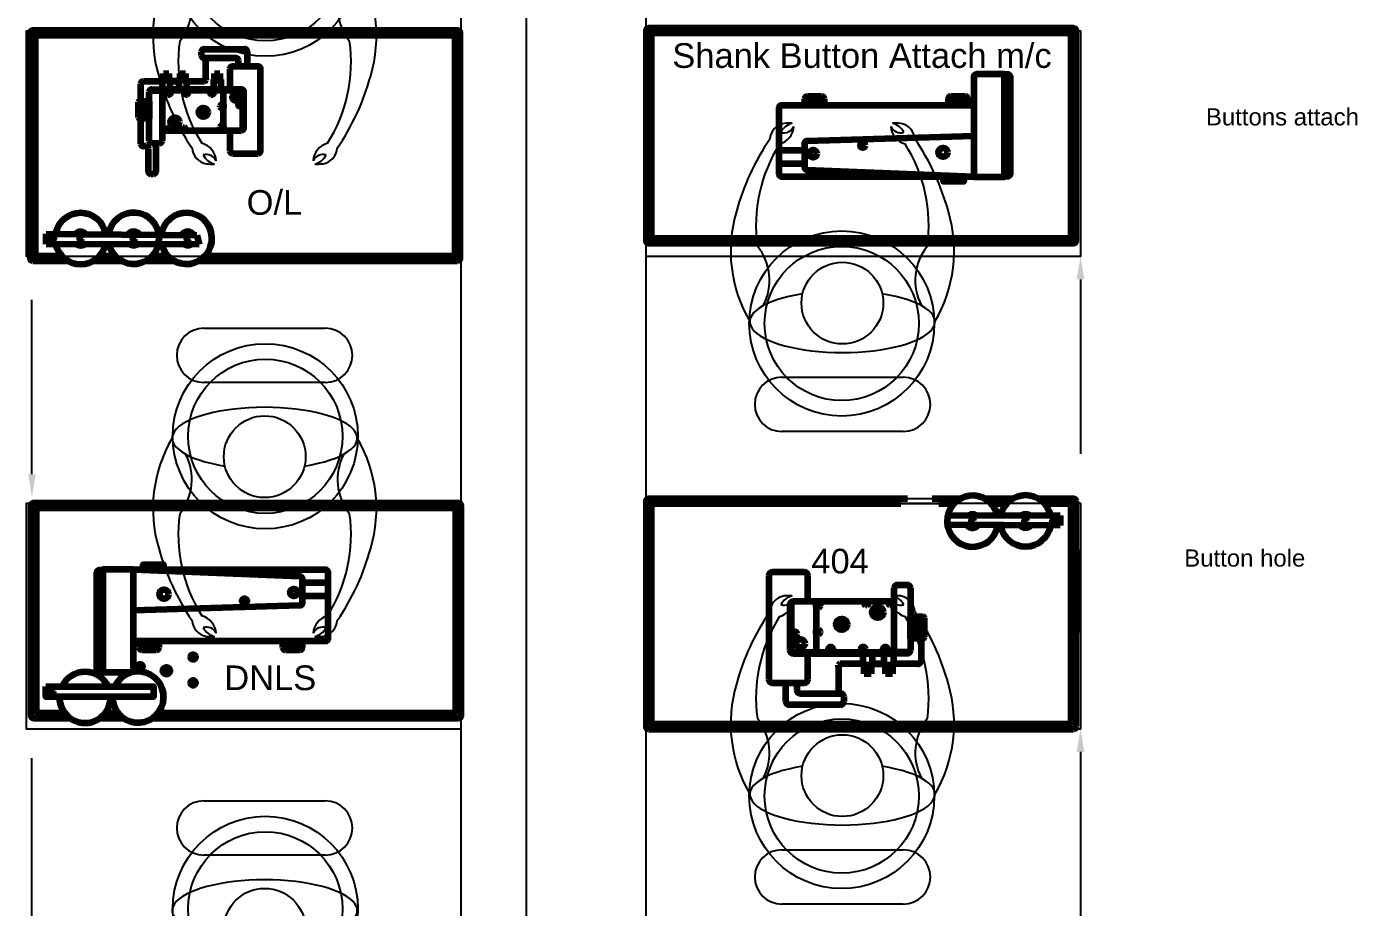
# Model space of a CAD drawing. Header units: feet. Extents: x 200 to 992, y 45 to 257.
# Drawn here: x 416.28 to 427.06, y 196.03 to 203.17 of the extents above; entities that cross this region are included whole.
import ezdxf

# ---------------------------------------------------------------- set-up
doc = ezdxf.new("R2010")
doc.units = ezdxf.units.FT
doc.header["$MEASUREMENT"] = 0
for name, color, linetype in [('404', 207, 'Continuous'), ('assembly operations', 80, 'Continuous'), ('dimension', 100, 'Continuous'), ('machines', 21, 'Continuous'), ('ol mc', 190, 'Continuous'), ('shank', 77, 'Continuous')]:
    doc.layers.add(name, color=color, linetype=linetype)
doc.styles.get("Standard").update_dxf_attribs({"font": 'arial.ttf'})

# ---------------------------------------------------------------- blocks, each defined once
blk = doc.blocks.new('snls block')
at = {"layer": 'machines', "linetype": 'ByBlock', "lineweight": 100}
for p, q in [((54.586, 84.152), (54.586, 84.133)), ((54.586, 84.152), (54.605, 84.152)), ((54.607, 84.133), (54.605, 84.152)), ((54.888, 84.077), (54.681, 84.077)), ((54.889, 83.97), (54.681, 83.97)), ((53.361, 83.553), (53.361, 83.605)), ((53.361, 83.605), (53.517, 83.605)), ((53.378, 83.57), (53.378, 83.605)), ((53.501, 83.605), (53.501, 83.57)), ((53.517, 83.605), (53.517, 83.553)), ((54.524, 83.553), (54.524, 83.605)), ((54.524, 83.605), (54.681, 83.605)), ((54.541, 83.57), (54.541, 83.605)), ((54.664, 83.605), (54.664, 83.57)), ((54.681, 83.605), (54.681, 83.553)), ((53.497, 83.533), (53.382, 83.533)), ((53.48, 83.549), (53.398, 83.549)), ((54.66, 83.533), (54.545, 83.533)), ((54.643, 83.549), (54.562, 83.549))]:
    blk.add_line(p, q, dxfattribs=at)
for points in [[(53.469, 82.981), (55.947, 82.981, 0.414214), (55.968, 83.002), (55.968, 84.703, 0.414214), (55.947, 84.724), (52.502, 84.724, 0.414214), (52.482, 84.703), (52.482, 83.002, 0.414214), (52.502, 82.981), (52.798, 82.981)], [(53.513, 83.023), (55.905, 83.023, 0.414214), (55.926, 83.043), (55.926, 84.662, 0.414214), (55.905, 84.683), (52.544, 84.683, 0.414214), (52.523, 84.662), (52.523, 83.043, 0.414214), (52.544, 83.023), (52.755, 83.023)]]:
    blk.add_lwpolyline(points, format="xyb", dxfattribs=at)
for points in [[(53.063, 83.355), (53.037, 83.355, -0.414214), (53.016, 83.375), (53.016, 84.161, -0.414214), (53.037, 84.182), (53.063, 84.182)], [(53.312, 84.185), (53.063, 84.185), (53.063, 83.355), (53.291, 83.355, 0.414214), (53.312, 83.375)], [(53.312, 84.185), (54.661, 84.131, -0.402601), (54.681, 84.11), (54.681, 83.914, -0.405445), (54.661, 83.893), (53.312, 83.853)], [(53.312, 84.185), (54.868, 84.185, -0.414214), (54.889, 84.164), (54.889, 83.624, -0.414214), (54.868, 83.604), (53.312, 83.604)]]:
    blk.add_lwpolyline(points, format="xyb", close=True, dxfattribs=at)
for points in [[(53.557, 84.185), (53.392, 84.185), (53.392, 84.225), (53.557, 84.225)], [(53.505, 84.185), (53.404, 84.185), (53.404, 84.222), (53.505, 84.222)], [(52.603, 83.237), (53.474, 83.237), (53.474, 83.154), (52.603, 83.154)], [(52.603, 83.237), (53.474, 83.237), (53.474, 83.154), (52.603, 83.154)]]:
    blk.add_lwpolyline(points, close=True, dxfattribs=at)
for points in [[(53.042, 82.981), (53.23, 82.981)], [(53.085, 83.023), (53.186, 83.023)]]:
    blk.add_lwpolyline(points, dxfattribs=at)
for centre, radius in [((53.56, 83.986), 0.0369), ((54.613, 83.999), 0.0303), ((54.212, 83.931), 0.0196), ((53.796, 83.476), 0.0206), ((53.366, 83.399), 0.0206), ((53.58, 83.365), 0.0285), ((53.796, 83.267), 0.0206), ((52.644, 83.202), 0.0219), ((52.644, 83.202), 0.0219)]:
    blk.add_circle(centre, radius, dxfattribs=at)
for centre, radius, start, end in [((53.382, 83.553), 0.0208, 180, 270), ((53.398, 83.57), 0.0208, 180, 270), ((53.48, 83.57), 0.0208, 270, 0), ((53.497, 83.553), 0.0208, 270, 0), ((54.545, 83.553), 0.0208, 180, 270), ((54.562, 83.57), 0.0208, 180, 270), ((54.643, 83.57), 0.0208, 270, 0), ((54.66, 83.553), 0.0208, 270, 0), ((52.92, 83.149), 0.207, 25.1747, 154.8253), ((53.35, 83.151), 0.207, 179.1324, 155.4718), ((52.92, 83.149), 0.207, 178.5457, 1.4543)]:
    blk.add_arc(centre, radius, start, end, dxfattribs=at)
blk = doc.blocks.new('arrow2')
at = {"linetype": 'ByBlock', "lineweight": -2}
blk.add_line((30.144, 77.655), (30.504, 77.655), dxfattribs=at)
blk.add_lwpolyline([(30.324, 77.47), (30.324, 65.792)], dxfattribs=at)
at = {"linetype": 'ByBlock'}
blk.add_solid([(30.293, 77.47), (30.324, 77.655), (30.355, 77.47)], dxfattribs=at)
blk = doc.blocks.new('sewing line')
for points in [[(-143.00379, 2.03551), (-143.00379, 65.14488), (-144.50379, 65.14488), (-144.50379, 2.03551)], [(-146.58825, 58.90349), (-145.60395, 58.90349)], [(-145.60395, 58.46416), (-146.58825, 58.46416)], [(-141.90364, 58.5062), (-140.91934, 58.5062)], [(-140.91934, 58.06687), (-141.90364, 58.06687)], [(-146.58825, 55.07349), (-145.60395, 55.07349)], [(-145.60395, 54.63416), (-146.58825, 54.63416)], [(-141.90364, 54.6762), (-140.91934, 54.6762)], [(-140.91934, 54.23687), (-141.90364, 54.23687)]]:
    blk.add_lwpolyline(points)
for points in [[(-144.50379, 59.48548), (-148.02443, 59.48548), (-148.02443, 61.31555), (-144.50379, 61.31555)], [(-143.00379, 61.31488), (-139.48316, 61.31488), (-139.48316, 59.48481), (-143.00379, 59.48481)], [(-144.50379, 55.65548), (-148.02443, 55.65548), (-148.02443, 57.48555), (-144.50379, 57.48555)], [(-143.00379, 57.48488), (-139.48316, 57.48488), (-139.48316, 55.65481), (-143.00379, 55.65481)]]:
    blk.add_lwpolyline(points, close=True)
at = {"linetype": 'ByBlock', "lineweight": -2}
for points in [[(-139.48316, 59.29981), (-139.48316, 57.88635)], [(-147.98115, 57.72027), (-147.98115, 59.13373)], [(-139.48316, 55.46981), (-139.48316, 54.05635)], [(-147.98115, 54.00453), (-147.98115, 55.41799)]]:
    blk.add_lwpolyline(points, dxfattribs=at)
for centre, radius in [((-146.08995, 61.85791), 0.75), ((-146.08995, 61.85791), 0.625), ((-141.41764, 58.94245), 0.75), ((-141.41764, 58.94245), 0.625), ((-141.41276, 59.10764), 0.3314), ((-146.08995, 58.02791), 0.75), ((-146.08995, 58.02791), 0.625), ((-146.09483, 57.86272), 0.3314), ((-141.41764, 55.11245), 0.75), ((-141.41764, 55.11245), 0.625), ((-141.41276, 55.27764), 0.3314), ((-146.08995, 54.19791), 0.75), ((-146.08995, 54.19791), 0.625), ((-146.09483, 54.03272), 0.3314)]:
    blk.add_circle(centre, radius)
for centre, radius, start, end in [((-145.87132, 61.27091), 1.12909, 149.566063, 196.497517), ((-146.31834, 61.27091), 1.12909, 343.502483, 30.433937), ((-147.12616, 61.50834), 0.44097, 321.008421, 27.632528), ((-145.0635, 61.50834), 0.44097, 152.367472, 218.991579), ((-145.56376, 61.06237), 1.23125, 172.133942, 212.405248), ((-146.6259, 61.06237), 1.23125, 327.594752, 7.866058), ((-145.09322, 61.45412), 1.92771, 195.151137, 214.435473), ((-147.09644, 61.45412), 1.92771, 325.564527, 344.848863), ((-141.86066, 60.42554), 0.14081, 100.122504, 175.609876), ((-141.96501, 60.55234), 0.16061, 285.828882, 355.212594), ((-141.78159, 60.4245), 0.1464, 104.680297, 152.481191), ((-141.88539, 60.57741), 0.08916, 253.018909, 334.439991), ((-141.83096, 59.84739), 0.71883, 89.022524, 94.34402), ((-140.94013, 60.57741), 0.08916, 205.560009, 286.981091), ((-140.86051, 60.55234), 0.16061, 184.787406, 254.171118), ((-140.99456, 59.84739), 0.71883, 85.65598, 90.977476), ((-141.04393, 60.4245), 0.1464, 27.518809, 75.319703), ((-140.96486, 60.42554), 0.14081, 4.390124, 79.877496), ((-146.64708, 60.24802), 0.16061, 4.787406, 74.171118), ((-145.54258, 60.24802), 0.16061, 105.828882, 175.212594), ((-140.41115, 59.34624), 1.92771, 145.564527, 164.848863), ((-142.41437, 59.34624), 1.92771, 15.151137, 34.435473), ((-146.54273, 60.37482), 0.14081, 184.390124, 259.877496), ((-146.56746, 60.22295), 0.08916, 25.560009, 106.981091), ((-146.46366, 60.37586), 0.1464, 207.518809, 255.319703), ((-145.6222, 60.22295), 0.08916, 73.018909, 154.439991), ((-145.726, 60.37586), 0.1464, 284.680297, 332.481191), ((-145.64693, 60.37482), 0.14081, 280.122504, 355.609876), ((-140.88169, 59.73799), 1.23125, 147.594752, 187.866058), ((-141.94383, 59.73799), 1.23125, 352.133942, 32.405248), ((-146.51303, 60.95297), 0.71883, 265.65598, 270.977476), ((-145.67663, 60.95297), 0.71883, 269.022524, 274.34402), ((-141.18924, 59.52945), 1.12909, 163.502483, 210.433937), ((-141.63627, 59.52945), 1.12909, 329.566063, 16.497517), ((-142.44409, 59.29202), 0.44097, 332.367472, 38.991579), ((-140.38143, 59.29202), 0.44097, 141.008421, 207.632528), ((-146.58825, 58.68383), 0.21966, 90, 270), ((-145.60395, 58.68383), 0.21966, 270, 90), ((-141.90364, 58.28653), 0.21966, 90, 270), ((-140.91934, 58.28653), 0.21966, 270, 90), ((-145.87132, 57.44091), 1.12909, 149.566063, 196.497517), ((-146.31834, 57.44091), 1.12909, 343.502483, 30.433937), ((-147.12616, 57.67834), 0.44097, 321.008421, 27.632528), ((-145.0635, 57.67834), 0.44097, 152.367472, 218.991579), ((-145.56376, 57.23237), 1.23125, 172.133942, 212.405248), ((-146.6259, 57.23237), 1.23125, 327.594752, 7.866058), ((-145.09322, 57.62412), 1.92771, 195.151137, 214.435473), ((-147.09644, 57.62412), 1.92771, 325.564527, 344.848863), ((-141.86066, 56.59554), 0.14081, 100.122504, 175.609876), ((-141.78159, 56.5945), 0.1464, 104.680297, 152.481191), ((-141.83096, 56.01739), 0.71883, 89.022524, 94.34402), ((-140.99456, 56.01739), 0.71883, 85.65598, 90.977476), ((-141.04393, 56.5945), 0.1464, 27.518809, 75.319703), ((-140.96486, 56.59554), 0.14081, 4.390124, 79.877496), ((-141.96501, 56.72234), 0.16061, 285.828882, 355.212594), ((-141.88539, 56.74741), 0.08916, 253.018909, 334.439991), ((-140.94013, 56.74741), 0.08916, 205.560009, 286.981091), ((-140.86051, 56.72234), 0.16061, 184.787406, 254.171118), ((-146.54273, 56.54482), 0.14081, 184.390124, 259.877496), ((-146.64708, 56.41802), 0.16061, 4.787406, 74.171118), ((-145.54258, 56.41802), 0.16061, 105.828882, 175.212594), ((-145.64693, 56.54482), 0.14081, 280.122504, 355.609876), ((-140.41115, 55.51624), 1.92771, 145.564527, 164.848863), ((-140.88169, 55.90799), 1.23125, 147.594752, 187.866058), ((-141.94383, 55.90799), 1.23125, 352.133942, 32.405248), ((-142.41437, 55.51624), 1.92771, 15.151137, 34.435473), ((-146.56746, 56.39295), 0.08916, 25.560009, 106.981091), ((-146.46366, 56.54586), 0.1464, 207.518809, 255.319703), ((-145.6222, 56.39295), 0.08916, 73.018909, 154.439991), ((-145.726, 56.54586), 0.1464, 284.680297, 332.481191), ((-146.51303, 57.12297), 0.71883, 265.65598, 270.977476), ((-145.67663, 57.12297), 0.71883, 269.022524, 274.34402), ((-141.18924, 55.69945), 1.12909, 163.502483, 210.433937), ((-141.63627, 55.69945), 1.12909, 329.566063, 16.497517), ((-142.44409, 55.46202), 0.44097, 332.367472, 38.991579), ((-140.38143, 55.46202), 0.44097, 141.008421, 207.632528), ((-146.58825, 54.85383), 0.21966, 90, 270), ((-145.60395, 54.85383), 0.21966, 270, 90), ((-141.90364, 54.45653), 0.21966, 90, 270), ((-140.91934, 54.45653), 0.21966, 270, 90)]:
    blk.add_arc(centre, radius, start, end)
for centre, major_axis in [((-141.41276, 58.95751), (0.75, 0)), ((-146.09483, 58.01285), (-0.75, 0)), ((-141.41276, 55.12751), (0.75, 0)), ((-146.09483, 54.18285), (-0.75, 0))]:
    blk.add_ellipse(centre, major_axis=major_axis, ratio=0.33333333, start_param=2.01554376, end_param=7.4092342)
at = {"linetype": 'ByBlock'}
for points in [[(-139.45233, 59.29981), (-139.48316, 59.48481), (-139.51399, 59.29981)], [(-147.95032, 57.72027), (-147.98115, 57.53527), (-148.01198, 57.72027)], [(-139.45233, 55.46981), (-139.48316, 55.65481), (-139.51399, 55.46981)]]:
    blk.add_solid(points, dxfattribs=at)
at = {"layer": '404', "linetype": 'ByBlock', "lineweight": 100}
for p, q in [((-143.0038, 57.50156), (-143.0038, 55.67556)), ((-140.88503, 57.52231), (-142.98305, 57.52231)), ((-140.45601, 57.52231), (-140.68419, 57.52231)), ((-140.0303, 57.52231), (-140.25793, 57.52231)), ((-139.53855, 57.52231), (-139.82459, 57.52231)), ((-139.5178, 57.10901), (-139.5178, 57.50156)), ((-142.9623, 57.46006), (-142.9623, 55.71706)), ((-140.93769, 57.48081), (-142.94155, 57.48081)), ((-140.50936, 57.48081), (-140.63153, 57.48081)), ((-140.55856, 57.38915), (-139.64777, 57.38677)), ((-140.08177, 57.48081), (-140.20458, 57.48081)), ((-139.58005, 57.48081), (-139.77312, 57.48081)), ((-139.64777, 57.38677), (-139.64777, 57.30377)), ((-139.5593, 57.15286), (-139.5593, 57.46006)), ((-139.64777, 57.30377), (-140.56251, 57.3115)), ((-139.5593, 56.39562), (-139.5593, 57.15286)), ((-139.5178, 57.10901), (-139.5178, 56.43816)), ((-142.00872, 56.90076), (-142.00872, 56.0563)), ((-141.71843, 56.92715), (-141.98233, 56.92715)), ((-141.69204, 56.68964), (-141.69204, 56.90076)), ((-140.99281, 56.26741), (-140.99281, 56.79716)), ((-140.96642, 56.82355), (-140.88699, 56.82355)), ((-140.8606, 56.79716), (-140.8606, 56.2938)), ((-141.83727, 56.66325), (-141.83727, 56.2938)), ((-141.82672, 56.68436), (-141.82672, 56.27269)), ((-140.99281, 56.68964), (-141.81088, 56.68964)), ((-141.62616, 56.68964), (-141.62616, 56.26741)), ((-141.62616, 56.67256), (-141.60219, 56.67256)), ((-141.62616, 56.64351), (-141.62616, 56.67256)), ((-141.60219, 56.64351), (-141.62616, 56.64351)), ((-141.59163, 56.662), (-141.59163, 56.65407)), ((-141.23537, 56.68964), (-141.20084, 56.68964)), ((-141.23537, 56.67115), (-141.23537, 56.68964)), ((-141.2114, 56.6606), (-141.22481, 56.6606)), ((-141.20084, 56.68964), (-141.20084, 56.67115)), ((-141.03979, 56.68964), (-141.00527, 56.68964)), ((-141.03979, 56.67115), (-141.03979, 56.68964)), ((-141.01582, 56.6606), (-141.02923, 56.6606)), ((-141.00527, 56.68964), (-141.00527, 56.67115)), ((-140.99281, 56.26741), (-140.99281, 56.68964)), ((-140.8606, 56.56733), (-140.76083, 56.56733)), ((-140.8606, 56.38972), (-140.8606, 56.56733)), ((-140.81775, 56.54004), (-140.79664, 56.54004)), ((-140.81767, 56.52461), (-140.79656, 56.52461)), ((-140.81762, 56.56733), (-140.81762, 56.38972)), ((-140.81762, 56.56733), (-140.79651, 56.56733)), ((-140.81716, 56.55546), (-140.79605, 56.55546)), ((-140.79651, 56.56733), (-140.79651, 56.38972)), ((-140.75027, 56.55677), (-140.75027, 56.40028)), ((-141.62616, 56.45652), (-141.60219, 56.45652)), ((-141.62616, 56.42747), (-141.62616, 56.45652)), ((-141.60219, 56.42747), (-141.62616, 56.42747)), ((-141.59163, 56.44596), (-141.59163, 56.43803)), ((-140.81767, 56.50799), (-140.79656, 56.50799)), ((-140.81767, 56.49375), (-140.79656, 56.49375)), ((-140.81716, 56.47832), (-140.79605, 56.47832)), ((-140.81716, 56.46349), (-140.79605, 56.46349)), ((-140.81716, 56.45044), (-140.79605, 56.45044)), ((-140.81716, 56.43679), (-140.79605, 56.43679)), ((-140.81656, 56.42255), (-140.79545, 56.42255)), ((-139.5178, 55.67556), (-139.5178, 56.43816)), ((-140.76083, 56.38972), (-140.8606, 56.38972)), ((-140.81656, 56.40831), (-140.79545, 56.40831)), ((-140.81656, 56.39703), (-140.79545, 56.39703)), ((-140.77464, 56.38972), (-140.77464, 56.20941)), ((-139.5593, 55.71706), (-139.5593, 56.39562)), ((-141.82672, 56.27797), (-140.99281, 56.27797)), ((-141.81088, 56.26741), (-140.99281, 56.26741)), ((-141.69204, 56.0563), (-141.69204, 56.26741)), ((-141.69204, 56.26741), (-141.28542, 56.26741)), ((-141.60019, 56.26741), (-141.52663, 56.26741)), ((-141.60019, 56.26741), (-141.60019, 56.26741)), ((-141.60019, 56.26741), (-141.60019, 56.26607)), ((-141.60019, 56.26607), (-141.60019, 56.26741)), ((-141.60019, 56.26607), (-141.60019, 56.26607)), ((-141.24467, 56.16584), (-141.24467, 56.26741)), ((-141.24467, 56.26741), (-141.17111, 56.26741)), ((-141.17111, 56.26741), (-141.17111, 56.16584)), ((-141.07304, 56.16584), (-141.07304, 56.26741)), ((-141.07304, 56.26741), (-140.99949, 56.26741)), ((-140.99949, 56.26741), (-140.99949, 56.16584)), ((-140.88699, 56.27797), (-140.99281, 56.27797)), ((-140.88699, 56.26741), (-140.99281, 56.26741)), ((-141.44291, 56.15663), (-141.44291, 56.17246)), ((-141.44291, 56.15663), (-141.44291, 55.94417)), ((-141.42856, 56.18302), (-141.43236, 56.18302)), ((-141.355, 56.18302), (-141.42856, 56.18302)), ((-141.24467, 56.18302), (-141.355, 56.18302)), ((-141.24467, 56.17639), (-141.17111, 56.17639)), ((-141.24467, 56.16584), (-141.17111, 56.16584)), ((-141.2358, 56.16584), (-141.17997, 56.16584)), ((-141.2358, 56.10207), (-141.2358, 56.16584)), ((-141.17997, 56.10207), (-141.2358, 56.10207)), ((-141.22668, 56.16584), (-141.22668, 56.10207)), ((-141.21755, 56.16584), (-141.21755, 56.10207)), ((-141.20881, 56.16584), (-141.20881, 56.10207)), ((-141.20044, 56.16584), (-141.20044, 56.10207)), ((-141.19056, 56.16584), (-141.19056, 56.10207)), ((-141.17997, 56.16584), (-141.17997, 56.10207)), ((-141.07304, 56.18302), (-141.17111, 56.18302)), ((-141.17111, 56.18302), (-141.07304, 56.18302)), ((-141.07304, 56.18302), (-141.14006, 56.18302)), ((-141.07304, 56.17639), (-140.99949, 56.17639)), ((-141.07304, 56.16584), (-140.99949, 56.16584)), ((-141.06341, 56.16584), (-141.00758, 56.16584)), ((-141.06341, 56.10207), (-141.06341, 56.16584)), ((-141.00758, 56.10207), (-141.06341, 56.10207)), ((-141.05294, 56.16584), (-141.05294, 56.10207)), ((-141.04124, 56.16584), (-141.04124, 56.10207)), ((-141.03016, 56.16584), (-141.03016, 56.10207)), ((-141.01908, 56.16584), (-141.01908, 56.10207)), ((-141.00758, 56.16584), (-141.00758, 56.10207)), ((-140.94743, 56.18302), (-140.99949, 56.18302)), ((-140.91004, 56.18302), (-140.94743, 56.18302)), ((-140.80103, 56.18302), (-140.91004, 56.18302)), ((-141.98233, 56.02991), (-141.71843, 56.02991)), ((-141.87168, 55.87869), (-141.87168, 56.02991)), ((-141.78106, 56.02991), (-141.78106, 55.97056)), ((-141.76966, 56.02991), (-141.71843, 56.02991)), ((-141.75467, 55.94417), (-141.42674, 55.94417)), ((-141.40035, 55.91778), (-141.40035, 55.87869)), ((-141.50831, 55.8523), (-141.84529, 55.8523)), ((-141.42674, 55.8523), (-141.50831, 55.8523)), ((-142.98305, 55.65481), (-139.53855, 55.65481)), ((-142.94155, 55.69631), (-139.58005, 55.69631))]:
    blk.add_line(p, q, dxfattribs=at)
at = {"layer": '404', "linetype": 'ByBlock'}
for p, q in [((-140.68419, 57.52231), (-140.88503, 57.52231)), ((-140.63153, 57.48081), (-140.93769, 57.48081))]:
    blk.add_line(p, q, dxfattribs=at)
at = {"layer": '404', "linetype": 'ByBlock', "lineweight": 100}
for centre, radius in [((-140.3579, 57.34073), 0.01059), ((-139.92744, 57.34073), 0.01059), ((-139.68889, 57.33882), 0.02189), ((-141.12594, 56.60176), 0.04539), ((-141.41848, 56.50372), 0.04539), ((-141.41848, 56.50372), 0.01815), ((-141.12594, 56.60176), 0.01815), ((-141.80006, 56.42565), 0.01999), ((-141.75282, 56.34941), 0.03449), ((-141.50752, 56.30402), 0.01815), ((-141.24405, 56.30402), 0.01815), ((-141.06416, 56.30402), 0.01815)]:
    blk.add_circle(centre, radius, dxfattribs=at)
for centre, radius, start, end in [((-142.98305, 57.50156), 0.02075, 90, 180), ((-140.35697, 57.33997), 0.2075, 13.033836, 349.951975), ((-139.92744, 57.3421), 0.2075, 12.432427, 167.567573), ((-139.53855, 57.50156), 0.02075, 0, 90), ((-142.94155, 57.46006), 0.02075, 90, 180), ((-140.3579, 57.34073), 0.05577, 59.041902, 120.658945), ((-139.92744, 57.3421), 0.05577, 54.353893, 125.346954), ((-139.58005, 57.46006), 0.02075, 0, 90), ((-140.3579, 57.34073), 0.05577, 213.232928, 325.798841), ((-139.92744, 57.3421), 0.2075, 190.644339, 349.355661), ((-139.92744, 57.3421), 0.05577, 219.673494, 319.358275), ((-141.98233, 56.90076), 0.02639, 90, 180), ((-141.71843, 56.90076), 0.02639, 0, 90), ((-140.96642, 56.79716), 0.02639, 90, 180), ((-140.88699, 56.79716), 0.02639, 0, 90), ((-141.81088, 56.66325), 0.02639, 90, 180), ((-141.60219, 56.662), 0.01056, 360, 90), ((-141.60219, 56.65407), 0.01056, 270, 0), ((-141.22481, 56.67115), 0.01056, 180, 270), ((-141.2114, 56.67115), 0.01056, 270, 0), ((-141.02923, 56.67115), 0.01056, 180, 270), ((-141.01582, 56.67115), 0.01056, 270, 0), ((-140.76083, 56.55677), 0.01056, 360, 90), ((-141.60219, 56.44596), 0.01056, 360, 90), ((-141.60219, 56.43803), 0.01056, 270, 0), ((-140.76083, 56.40028), 0.01056, 270, 0), ((-141.81088, 56.2938), 0.02639, 180, 270), ((-140.88699, 56.2938), 0.02639, 270, 0), ((-140.88699, 56.27269), 0.00528, 270, 90), ((-140.80103, 56.20941), 0.02639, 270, 0), ((-141.43236, 56.17246), 0.01056, 90, 180), ((-141.98233, 56.0563), 0.02639, 180, 270), ((-141.71843, 56.0563), 0.02639, 270, 0), ((-141.84529, 55.87869), 0.02639, 180, 270), ((-141.75467, 55.97056), 0.02639, 180, 270), ((-141.42674, 55.91778), 0.02639, 0, 90), ((-141.42674, 55.87869), 0.02639, 270, 0), ((-142.98305, 55.67556), 0.02075, 180, 270), ((-142.94155, 55.71706), 0.02075, 180, 270), ((-139.58005, 55.71706), 0.02075, 270, 0), ((-139.53855, 55.67556), 0.02075, 270, 0)]:
    blk.add_arc(centre, radius, start, end, dxfattribs=at)
at = {"layer": 'machines', "linetype": 'ByBlock', "lineweight": 100}
for p, q in [((-141.6435, 60.18351), (-141.64088, 60.16516)), ((-141.62207, 60.16516), (-141.62207, 60.18351))]:
    blk.add_line(p, q, dxfattribs=at)
at = {"layer": 'ol mc', "linetype": 'ByBlock', "lineweight": 100}
for p, q in [((-147.99607, 61.29716), (-147.99607, 60.53456)), ((-144.53082, 61.31791), (-147.97532, 61.31791)), ((-144.57232, 61.27641), (-147.93382, 61.27641)), ((-144.51007, 59.47116), (-144.51007, 61.29716)), ((-147.95457, 61.25566), (-147.95457, 60.57709)), ((-146.58585, 61.16604), (-146.52171, 61.16604)), ((-146.52171, 61.16604), (-146.25674, 61.16604)), ((-144.55157, 59.51266), (-144.55157, 61.25566)), ((-146.6066, 61.11455), (-146.6066, 61.14529)), ((-146.32799, 61.0938), (-146.58585, 61.0938)), ((-146.57313, 60.92674), (-146.57313, 61.0938)), ((-146.30724, 61.02638), (-146.30724, 61.07305)), ((-146.23599, 61.14529), (-146.23599, 61.02638)), ((-146.91543, 60.9195), (-146.91543, 60.96964)), ((-146.91543, 60.96964), (-146.87153, 60.96964)), ((-146.90639, 60.9195), (-146.90639, 60.96964)), ((-146.89768, 60.9195), (-146.89768, 60.96964)), ((-146.88896, 60.9195), (-146.88896, 60.96964)), ((-146.87976, 60.9195), (-146.87976, 60.96964)), ((-146.87153, 60.96964), (-146.87153, 60.9195)), ((-146.77988, 60.9195), (-146.77988, 60.96964)), ((-146.77988, 60.96964), (-146.73598, 60.96964)), ((-146.77156, 60.9195), (-146.77156, 60.96964)), ((-146.76378, 60.9195), (-146.76378, 60.96964)), ((-146.75721, 60.9195), (-146.75721, 60.96964)), ((-146.75033, 60.9195), (-146.75033, 60.96964)), ((-146.74316, 60.9195), (-146.74316, 60.96964)), ((-146.73598, 60.96964), (-146.73598, 60.9195)), ((-146.50118, 60.9195), (-146.50118, 60.96964)), ((-146.50118, 60.96964), (-146.45728, 60.96964)), ((-146.49562, 60.9195), (-146.49562, 60.96964)), ((-146.48844, 60.9195), (-146.48844, 60.96964)), ((-146.48037, 60.9195), (-146.48037, 60.96964)), ((-146.4723, 60.9195), (-146.4723, 60.96964)), ((-146.46453, 60.9195), (-146.46453, 60.96964)), ((-146.45728, 60.96964), (-146.45728, 60.9195)), ((-146.37724, 61.00563), (-146.37724, 60.83963)), ((-146.14899, 61.02638), (-146.35649, 61.02638)), ((-146.31621, 61.02638), (-146.35649, 61.02638)), ((-146.12824, 60.34163), (-146.12824, 61.00563)), ((-147.09859, 60.74346), (-147.09859, 60.88524)), ((-147.07784, 60.90599), (-146.99213, 60.90599)), ((-147.01025, 60.83963), (-146.92705, 60.83963)), ((-146.99213, 60.90599), (-146.96273, 60.90599)), ((-146.96273, 60.90599), (-146.9218, 60.90599)), ((-146.2838, 60.83963), (-146.92705, 60.83963)), ((-146.92705, 60.83963), (-146.92705, 60.50763)), ((-146.92705, 60.83963), (-146.92705, 60.42309)), ((-146.9218, 60.83963), (-146.9218, 60.9195)), ((-146.86396, 60.9195), (-146.9218, 60.9195)), ((-146.86396, 60.9112), (-146.9218, 60.9112)), ((-146.86396, 60.83963), (-146.9218, 60.83963)), ((-146.87153, 60.9195), (-146.91543, 60.9195)), ((-146.86396, 60.9195), (-146.86396, 60.83963)), ((-146.86396, 60.90599), (-146.81126, 60.90599)), ((-146.86396, 60.90599), (-146.78685, 60.90599)), ((-146.78685, 60.90599), (-146.86396, 60.90599)), ((-146.78685, 60.83963), (-146.78685, 60.9195)), ((-146.72901, 60.9195), (-146.78685, 60.9195)), ((-146.72901, 60.9112), (-146.78685, 60.9112)), ((-146.72901, 60.83963), (-146.78685, 60.83963)), ((-146.73598, 60.9195), (-146.77988, 60.9195)), ((-146.72901, 60.9195), (-146.72901, 60.83963)), ((-146.72901, 60.90599), (-146.64225, 60.90599)), ((-146.37724, 60.83963), (-146.69696, 60.83963)), ((-146.64225, 60.90599), (-146.58442, 60.90599)), ((-146.58442, 60.90599), (-146.58143, 60.90599)), ((-146.57313, 60.92674), (-146.57313, 60.91429)), ((-146.5073, 60.83963), (-146.5073, 60.9195)), ((-146.44947, 60.9195), (-146.5073, 60.9195)), ((-146.44947, 60.9112), (-146.5073, 60.9112)), ((-146.44947, 60.83963), (-146.5073, 60.83963)), ((-146.45728, 60.9195), (-146.50118, 60.9195)), ((-146.44947, 60.9195), (-146.44947, 60.83963)), ((-146.44947, 60.83963), (-146.44947, 60.84069)), ((-146.44947, 60.84069), (-146.44947, 60.84069)), ((-146.44947, 60.84069), (-146.44947, 60.83963)), ((-146.44947, 60.83963), (-146.44947, 60.83963)), ((-146.42905, 60.50763), (-146.42905, 60.83963)), ((-146.27135, 60.51178), (-146.27135, 60.83548)), ((-147.11776, 60.61211), (-147.11776, 60.73516)), ((-147.10946, 60.74346), (-147.031, 60.74346)), ((-147.06563, 60.73771), (-147.08223, 60.73771)), ((-147.06563, 60.72885), (-147.08223, 60.72885)), ((-147.0814, 60.60381), (-147.0814, 60.74346)), ((-147.0648, 60.60381), (-147.0648, 60.74346)), ((-147.031, 60.42309), (-147.031, 60.81888)), ((-147.031, 60.74346), (-147.031, 60.60381)), ((-147.01025, 60.83133), (-146.92705, 60.83133)), ((-146.27135, 60.83133), (-146.92705, 60.83133)), ((-146.26305, 60.52838), (-146.26305, 60.81888)), ((-147.06563, 60.71765), (-147.08223, 60.71765)), ((-147.06516, 60.70645), (-147.08176, 60.70645)), ((-147.06516, 60.69572), (-147.08176, 60.69572)), ((-147.06516, 60.68546), (-147.08176, 60.68546)), ((-147.06516, 60.67379), (-147.08176, 60.67379)), ((-147.06476, 60.66166), (-147.08136, 60.66166)), ((-147.06476, 60.65046), (-147.08136, 60.65046)), ((-147.06476, 60.6374), (-147.08136, 60.6374)), ((-147.0647, 60.62527), (-147.0813, 60.62527)), ((-146.45619, 60.69924), (-146.45619, 60.70548)), ((-146.44789, 60.71378), (-146.42905, 60.71378)), ((-146.42905, 60.69094), (-146.44789, 60.69094)), ((-146.42905, 60.71378), (-146.42905, 60.69094)), ((-147.99607, 59.86371), (-147.99607, 60.53456)), ((-147.95457, 60.57709), (-147.95457, 59.81985)), ((-147.031, 60.60381), (-147.10946, 60.60381)), ((-147.09859, 60.3993), (-147.09859, 60.60381)), ((-147.06516, 60.61314), (-147.08176, 60.61314)), ((-147.0648, 60.60381), (-147.0814, 60.60381)), ((-146.91725, 60.50763), (-146.91725, 60.52217)), ((-146.90895, 60.53047), (-146.89841, 60.53047)), ((-146.89011, 60.52217), (-146.89011, 60.50763)), ((-146.76347, 60.50763), (-146.76347, 60.52217)), ((-146.75517, 60.53047), (-146.74462, 60.53047)), ((-146.73632, 60.52217), (-146.73632, 60.50763)), ((-146.45619, 60.52937), (-146.45619, 60.53561)), ((-146.44789, 60.54391), (-146.42905, 60.54391)), ((-146.42905, 60.52107), (-146.44789, 60.52107)), ((-146.42905, 60.54391), (-146.42905, 60.52107)), ((-146.9478, 60.40234), (-147.01025, 60.40234)), ((-146.97662, 60.40234), (-146.97662, 60.17405)), ((-146.92705, 60.50763), (-146.2838, 60.50763)), ((-146.89011, 60.50763), (-146.91725, 60.50763)), ((-146.73632, 60.50763), (-146.76347, 60.50763)), ((-146.37724, 60.50763), (-146.37724, 60.34163)), ((-147.05836, 60.37855), (-147.07784, 60.37855)), ((-147.03761, 60.17405), (-147.03761, 60.3578)), ((-146.35649, 60.32088), (-146.14899, 60.32088)), ((-146.99737, 60.1533), (-147.01686, 60.1533)), ((-147.99607, 59.86371), (-147.99607, 59.47116)), ((-147.95457, 59.81985), (-147.95457, 59.51266)), ((-147.86609, 59.66894), (-146.64437, 59.65862)), ((-147.86609, 59.58594), (-147.86609, 59.66894)), ((-146.64437, 59.65862), (-146.62579, 59.58271)), ((-146.62579, 59.58271), (-147.86609, 59.58594)), ((-147.97532, 59.45041), (-147.68928, 59.45041)), ((-147.93382, 59.49191), (-147.74074, 59.49191)), ((-147.48356, 59.45041), (-147.25594, 59.45041)), ((-147.4321, 59.49191), (-147.30928, 59.49191)), ((-147.05785, 59.45041), (-146.82967, 59.45041)), ((-147.00451, 59.49191), (-146.88233, 59.49191)), ((-146.62883, 59.45041), (-144.53082, 59.45041)), ((-146.57617, 59.49191), (-144.57232, 59.49191))]:
    blk.add_line(p, q, dxfattribs=at)
for centre, radius in [((-146.87094, 60.81085), 0.01428), ((-146.7295, 60.81085), 0.01428), ((-146.52233, 60.81085), 0.01428), ((-146.32945, 60.77516), 0.02712), ((-146.29231, 60.71521), 0.01572), ((-146.59234, 60.65382), 0.03569), ((-146.59234, 60.65382), 0.01428), ((-146.82236, 60.57674), 0.03569), ((-146.82236, 60.57674), 0.01428), ((-147.82497, 59.6339), 0.02189), ((-147.58642, 59.63199), 0.01059), ((-147.15596, 59.63199), 0.01059), ((-146.71866, 59.63199), 0.01059)]:
    blk.add_circle(centre, radius, dxfattribs=at)
for centre, radius, start, end in [((-147.97532, 61.29716), 0.02075, 90, 180), ((-147.93382, 61.25566), 0.02075, 90, 180), ((-144.57232, 61.25566), 0.02075, 0, 90), ((-144.53082, 61.29716), 0.02075, 0, 90), ((-146.58585, 61.14529), 0.02075, 90, 180), ((-146.25674, 61.14529), 0.02075, 0, 90), ((-146.58585, 61.11455), 0.02075, 180, 270), ((-146.32799, 61.07305), 0.02075, 0, 90), ((-146.35649, 61.00563), 0.02075, 90, 180), ((-146.14899, 61.00563), 0.02075, 0, 90), ((-147.07784, 60.88524), 0.02075, 90, 180), ((-147.01025, 60.81888), 0.02075, 90, 180), ((-147.01025, 60.83548), 0.00415, 90, 270), ((-146.58143, 60.91429), 0.0083, 270, 0), ((-146.2838, 60.81888), 0.02075, 0, 90), ((-147.10946, 60.73516), 0.0083, 90, 180), ((-146.44789, 60.70548), 0.0083, 90, 180), ((-146.44789, 60.69924), 0.0083, 180, 270), ((-147.10946, 60.61211), 0.0083, 180, 270), ((-146.90895, 60.52217), 0.0083, 90, 180), ((-146.89841, 60.52217), 0.0083, 360, 90), ((-146.75517, 60.52217), 0.0083, 90, 180), ((-146.74462, 60.52217), 0.0083, 360, 90), ((-146.44789, 60.53561), 0.0083, 90, 180), ((-146.44789, 60.52937), 0.0083, 180, 270), ((-146.2838, 60.52838), 0.02075, 270, 0), ((-147.01025, 60.42309), 0.02075, 180, 270), ((-146.9478, 60.42309), 0.02075, 270, 0), ((-147.07784, 60.3993), 0.02075, 180, 270), ((-147.05836, 60.3578), 0.02075, 0, 90), ((-146.35649, 60.34163), 0.02075, 180, 270), ((-146.14899, 60.34163), 0.02075, 270, 0), ((-147.01686, 60.17405), 0.02075, 180, 270), ((-146.99737, 60.17405), 0.02075, 270, 0), ((-147.58642, 59.63062), 0.2075, 10.644339, 169.355661), ((-147.15689, 59.63274), 0.2075, 193.033836, 169.951975), ((-146.72925, 59.63199), 0.2075, 193.512598, 171.941839), ((-147.58642, 59.63062), 0.05577, 39.673494, 139.358275), ((-147.15596, 59.63199), 0.05577, 33.232928, 145.798841), ((-146.71866, 59.63199), 0.05577, 28.779902, 150.251867), ((-147.58642, 59.63062), 0.2075, 192.432427, 347.567573), ((-147.58642, 59.63062), 0.05577, 234.353893, 305.346954), ((-147.15596, 59.63199), 0.05577, 239.041902, 300.658945), ((-146.71866, 59.63199), 0.05577, 241.415125, 298.285722), ((-147.97532, 59.47116), 0.02075, 180, 270), ((-147.93382, 59.51266), 0.02075, 180, 270), ((-144.57232, 59.51266), 0.02075, 270, 0), ((-144.53082, 59.47116), 0.02075, 270, 0)]:
    blk.add_arc(centre, radius, start, end, dxfattribs=at)
at = {"layer": 'shank', "linetype": 'ByBlock', "lineweight": 100}
for p, q in [((-141.71694, 60.71213), (-141.71694, 60.76335)), ((-141.70034, 60.71213), (-141.70034, 60.74675)), ((-141.69619, 60.7841), (-141.58136, 60.7841)), ((-141.67959, 60.7675), (-141.59796, 60.7675)), ((-141.57721, 60.74675), (-141.57721, 60.71213)), ((-141.56061, 60.76335), (-141.56061, 60.71213)), ((-140.55372, 60.71213), (-140.55372, 60.76335)), ((-140.53712, 60.71213), (-140.53712, 60.74675)), ((-140.53297, 60.7841), (-140.41814, 60.7841)), ((-140.51637, 60.7675), (-140.43474, 60.7675)), ((-140.41399, 60.74675), (-140.41399, 60.71213)), ((-140.39739, 60.76335), (-140.39739, 60.71213)), ((-141.56061, 60.71213), (-141.71694, 60.71213)), ((-140.39739, 60.71213), (-140.55372, 60.71213)), ((-141.92564, 60.34635), (-141.71729, 60.34635)), ((-141.92473, 60.24013), (-141.71729, 60.24013)), ((-141.62207, 60.16516), (-141.64088, 60.16516))]:
    blk.add_line(p, q, dxfattribs=at)
for points in [[(-140.50511, 61.33563), (-142.98304, 61.33563, 0.41421356), (-143.00379, 61.31488), (-143.00379, 59.61338, 0.41421356), (-142.98304, 59.59263), (-139.53854, 59.59263, 0.41421356), (-139.51779, 59.61338), (-139.51779, 61.31488, 0.41421356), (-139.53854, 61.33563), (-140.50511, 61.33563)], [(-140.54889, 61.29413), (-142.94154, 61.29413, 0.41421356), (-142.96229, 61.27338), (-142.96229, 59.65488, 0.41421356), (-142.94154, 59.63413), (-139.58004, 59.63413, 0.41421356), (-139.55929, 59.65488), (-139.55929, 61.27338, 0.41421356), (-139.58004, 61.29413), (-140.54889, 61.29413)]]:
    blk.add_lwpolyline(points, format="xyb", dxfattribs=at)
for points in [[(-140.34779, 60.13213), (-140.09879, 60.13213), (-140.09879, 60.96213), (-140.32704, 60.96213, 0.41421356), (-140.34779, 60.94138)], [(-140.09879, 60.96213), (-140.07286, 60.96213, -0.41421356), (-140.05211, 60.94138), (-140.05211, 60.15536, -0.41421356), (-140.07286, 60.13461), (-140.09879, 60.13461)], [(-140.34779, 60.13213), (-141.90404, 60.13213, -0.41421356), (-141.92479, 60.15288), (-141.92479, 60.69238, -0.41421356), (-141.90404, 60.71313), (-140.34779, 60.71313)], [(-140.34779, 60.13213), (-141.69737, 60.18589, -0.4026014), (-141.71729, 60.20662), (-141.71729, 60.40286, -0.40544502), (-141.69717, 60.4236), (-140.34779, 60.46413)]]:
    blk.add_lwpolyline(points, format="xyb", close=True, dxfattribs=at)
for points in [[(-140.59322, 60.13159), (-140.42787, 60.13159), (-140.42787, 60.09182), (-140.59322, 60.09182)], [(-140.54117, 60.13159), (-140.44012, 60.13159), (-140.44012, 60.09488), (-140.54117, 60.09488)]]:
    blk.add_lwpolyline(points, close=True, dxfattribs=at)
for centre, radius in [((-141.2485, 60.38553), 0.0196), ((-141.64962, 60.31822), 0.0303), ((-140.59629, 60.33046), 0.03686)]:
    blk.add_circle(centre, radius, dxfattribs=at)
for centre, start, end in [((-141.69619, 60.76335), 90, 180), ((-141.67959, 60.74675), 90, 180), ((-141.59796, 60.74675), 0, 90), ((-141.58136, 60.76335), 0, 90), ((-140.53297, 60.76335), 90, 180), ((-140.51637, 60.74675), 90, 180), ((-140.43474, 60.74675), 0, 90), ((-140.41814, 60.76335), 0, 90)]:
    blk.add_arc(centre, 0.02075, start, end, dxfattribs=at)
blk.add_blockref('snls block', (-200.47093, -27.23737))
at = {"layer": 'dimension', "linetype": 'ByBlock'}
blk.add_blockref('arrow2', (-174.29967, -12.67442), dxfattribs=at)
at = {"char_height": 0.2, "attachment_point": 1}
for s, width, insert in [('Shank Button Attach m/c', 3.0757485, (-142.79121, 61.214)), ('O/L', 0.6997084, (-146.24107, 60.02335)), ('404', 0.8569993, (-141.66438, 57.11617)), ('DNLS', 0.6548569, (-146.42205, 56.17068))]:
    blk.add_mtext_dynamic_manual_height_columns(s, width=width, gutter_width=1, heights=[0], dxfattribs=dict(at, insert=insert))
at = {"layer": 'assembly operations', "linetype": 'ByBlock', "char_height": 0.1388878, "attachment_point": 1}
for s, insert, width in [('Buttons attach ', (-138.46633, 60.68666), 1.5857507), ('Button hole ', (-138.64212, 57.11078), 1.3140811)]:
    blk.add_mtext(s, dxfattribs=dict(at, insert=insert, width=width))

msp = doc.modelspace()

# ---------------------------------------------------------------- block references
at = {"layer": 'shank', "linetype": 'ByBlock'}
msp.add_blockref('sewing line', (564.30243, 141.82378), dxfattribs=at)

doc.saveas('drawing.dxf')
